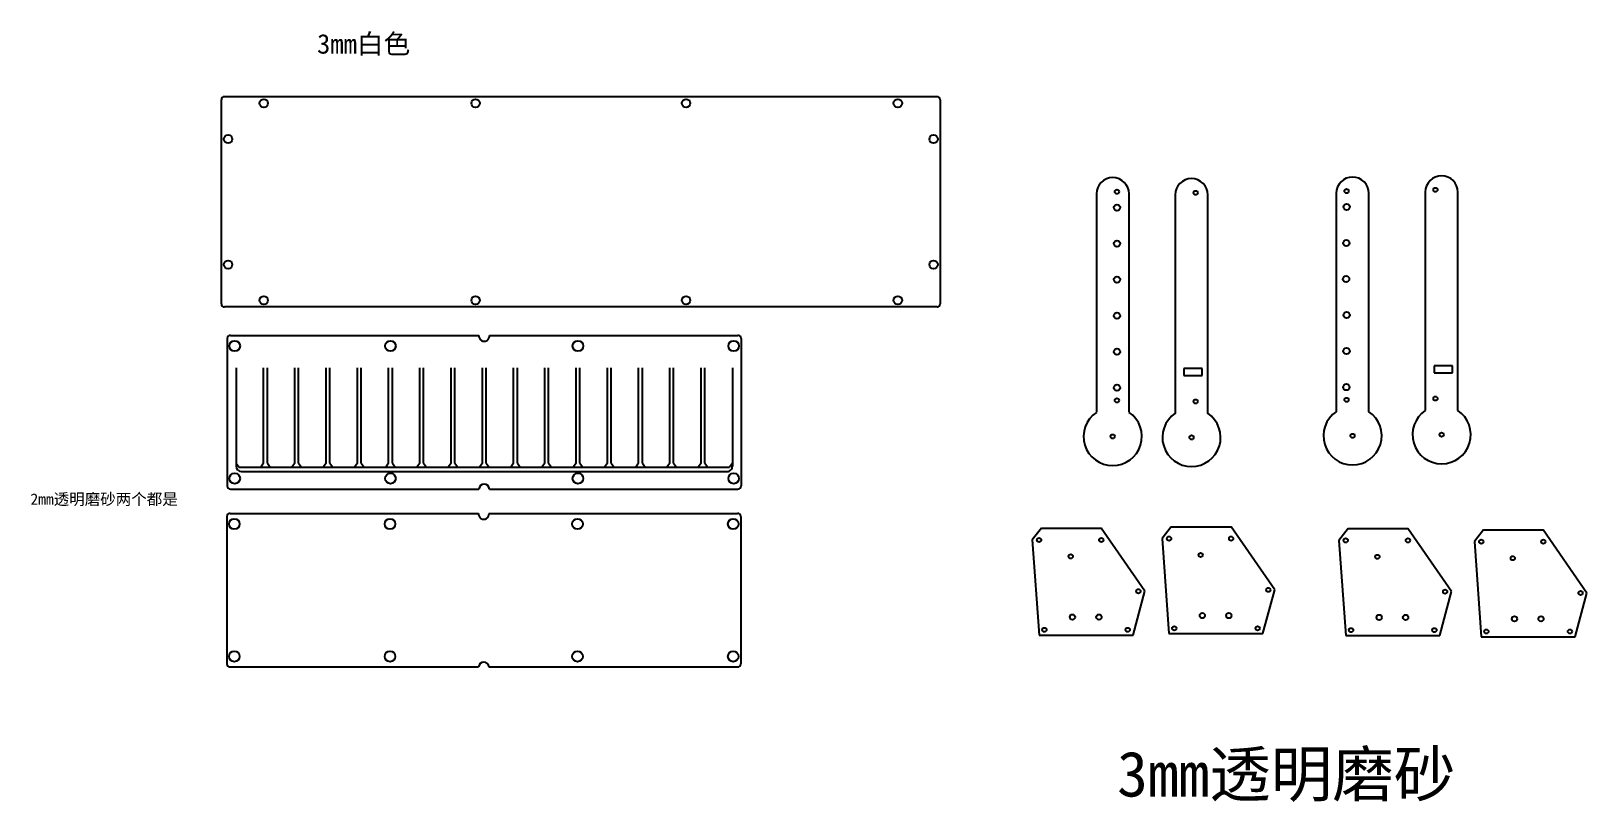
# Model space of a CAD drawing. Header units: millimetres. Extents: x -2 to 1467, y -146 to 582.
import ezdxf

# ---------------------------------------------------------------- set-up
doc = ezdxf.new("R2010")
doc.units = ezdxf.units.MM

msp = doc.modelspace()

# ---------------------------------------------------------------- linework, layer by layer
at = {"color": 7, "linetype": 'Continuous', "lineweight": 25}
for p, q in [((178, 324.5), (178, 517)), ((853.6, 520), (181, 520)), ((856.6, 517), (856.6, 324.5)), ((1004, 428.2), (1004, 222.1)), ((1034.9, 222.1), (1034.9, 428.2)), ((1078.4, 427.3), (1078.4, 221.1)), ((1109.2, 221.1), (1109.2, 427.3)), ((1230.4, 428.8), (1230.4, 222.7)), ((1261.3, 222.7), (1261.3, 428.8)), ((1314.5, 429.9), (1314.5, 223.8)), ((1345.3, 223.8), (1345.3, 429.9)), ((853.6, 321.5), (181, 321.5)), ((1340.2, 266.1), (1323, 266.1)), ((1323, 266.1), (1323, 259.5)), ((1340.2, 259.5), (1340.2, 266.1)), ((1103.8, 263.3), (1086.6, 263.3)), ((1086.6, 263.3), (1086.6, 256.7)), ((1086.6, 256.7), (1103.8, 256.7)), ((1103.8, 256.7), (1103.8, 263.3)), ((1323, 259.5), (1340.2, 259.5)), ((952.1, 112.8), (943.4, 101.6)), ((1049.7, 53.2), (1008.6, 112.8)), ((1074.7, 114.1), (1066.1, 102.9)), ((1066.1, 102.9), (1072.5, 13.2)), ((1172.3, 54.5), (1131.2, 114.1)), ((1241.6, 112.4), (1232.9, 101.2)), ((1339.2, 52.8), (1298.1, 112.4)), ((1369.4, 111.1), (1360.8, 100)), ((1467, 51.5), (1425.9, 111.1)), ((943.4, 101.6), (949.9, 11.8)), ((1232.9, 101.2), (1239.4, 11.5)), ((1360.8, 100), (1367.2, 10.2)), ((1038.6, 11.8), (1049.7, 53.2)), ((1161.2, 13.2), (1172.3, 54.5)), ((1328.1, 11.5), (1339.2, 52.8)), ((1456, 10.2), (1467, 51.5)), ((949.9, 11.8), (1038.6, 11.8)), ((1072.5, 13.2), (1161.2, 13.2)), ((1239.4, 11.5), (1328.1, 11.5)), ((1367.2, 10.2), (1456, 10.2))]:
    msp.add_line(p, q, dxfattribs=at)
at = {"color": 7, "true_color": 0xffffff}
for p, q in [((186.6, 294.7), (421.1, 294.7)), ((431.1, 294.7), (665.6, 294.7)), ((191.9, 264.2), (191.9, 174.2)), ((217.9, 174.2), (217.9, 264.2)), ((221.4, 174.2), (221.4, 264.2)), ((247.4, 174.2), (247.4, 264.2)), ((250.9, 174.2), (250.9, 264.2)), ((276.9, 174.2), (276.9, 264.2)), ((280.4, 174.2), (280.4, 264.2)), ((306.4, 174.2), (306.4, 264.2)), ((309.9, 174.2), (309.9, 264.2)), ((335.9, 174.2), (335.9, 264.2)), ((339.4, 174.2), (339.4, 264.2)), ((365.4, 174.2), (365.4, 264.2)), ((368.9, 174.2), (368.9, 264.2)), ((394.9, 174.2), (394.9, 264.2)), ((398.4, 174.2), (398.4, 264.2)), ((424.4, 174.2), (424.4, 264.2)), ((427.9, 174.2), (427.9, 264.2)), ((453.9, 174.2), (453.9, 264.2)), ((457.4, 174.2), (457.4, 264.2)), ((483.4, 174.2), (483.4, 264.2)), ((486.9, 174.2), (486.9, 264.2)), ((512.9, 174.2), (512.9, 264.2)), ((516.4, 174.2), (516.4, 264.2)), ((542.4, 174.2), (542.4, 264.2)), ((545.9, 174.2), (545.9, 264.2)), ((571.9, 174.2), (571.9, 264.2)), ((575.4, 174.2), (575.4, 264.2)), ((601.4, 174.2), (601.4, 264.2)), ((604.9, 174.2), (604.9, 264.2)), ((630.9, 174.2), (630.9, 264.2)), ((634.4, 174.2), (634.4, 264.2)), ((660.4, 264.2), (660.4, 174.2)), ((191.9, 174.2), (194.7, 170.2)), ((191.9, 174.2), (191.9, 171.2)), ((194.7, 170.2), (657.6, 170.2)), ((196.9, 166.2), (655.4, 166.2)), ((217.9, 174.2), (215.1, 170.2)), ((221.4, 174.2), (224.2, 170.2)), ((247.4, 174.2), (244.6, 170.2)), ((250.9, 174.2), (253.7, 170.2)), ((276.9, 174.2), (274.1, 170.2)), ((280.4, 174.2), (283.2, 170.2)), ((306.4, 174.2), (303.6, 170.2)), ((309.9, 174.2), (312.7, 170.2)), ((335.9, 174.2), (333.1, 170.2)), ((339.4, 174.2), (342.2, 170.2)), ((365.4, 174.2), (362.6, 170.2)), ((368.9, 174.2), (371.7, 170.2)), ((394.9, 174.2), (392.1, 170.2)), ((398.4, 174.2), (401.2, 170.2)), ((424.4, 174.2), (421.6, 170.2)), ((427.9, 174.2), (430.7, 170.2)), ((453.9, 174.2), (451.1, 170.2)), ((457.4, 174.2), (460.2, 170.2)), ((483.4, 174.2), (480.6, 170.2)), ((486.9, 174.2), (489.7, 170.2)), ((512.9, 174.2), (510.1, 170.2)), ((516.4, 174.2), (519.2, 170.2)), ((542.4, 174.2), (539.6, 170.2)), ((545.9, 174.2), (548.7, 170.2)), ((571.9, 174.2), (569.1, 170.2)), ((575.4, 174.2), (578.2, 170.2)), ((601.4, 174.2), (598.6, 170.2)), ((604.9, 174.2), (607.7, 170.2)), ((630.9, 174.2), (628.1, 170.2)), ((634.4, 174.2), (637.2, 170.2)), ((660.4, 174.2), (657.6, 170.2)), ((660.4, 174.2), (660.4, 171.2)), ((186.6, 149.7), (421.1, 149.7)), ((431.1, 149.7), (665.6, 149.7))]:
    msp.add_line(p, q, dxfattribs=at)
for p, q in [((183.6, 291.7), (183.6, 152.7)), ((668.6, 291.7), (668.6, 152.7)), ((183.2, 123.7), (183.2, -15.3)), ((186.2, 126.7), (420.7, 126.7)), ((430.6, 126.7), (665.2, 126.7)), ((668.2, 123.7), (668.2, -15.3)), ((952.1, 112.8), (1008.6, 112.8)), ((1074.7, 114.1), (1131.2, 114.1)), ((1241.6, 112.4), (1298.1, 112.4)), ((1369.4, 111.1), (1425.9, 111.1)), ((186.2, -18.3), (420.7, -18.3)), ((430.6, -18.3), (665.2, -18.3))]:
    msp.add_line(p, q)
at = {"color": 7, "linetype": 'Continuous', "lineweight": 25}
for centre, radius in [((218, 513.8), 4), ((418, 513.8), 4), ((616.6, 513.8), 4), ((816.6, 513.8), 4), ((184.3, 480), 4), ((850.3, 480), 4), ((1023.4, 430.3), 2), ((1097.7, 429.3), 2), ((1240.1, 430.9), 2), ((1324.1, 432.1), 2), ((1023.4, 415.3), 3), ((1240.2, 415.9), 3), ((1023.4, 381.3), 3), ((1239.9, 381.9), 3), ((184.3, 361.5), 4), ((850.3, 361.5), 4), ((1023.4, 347.3), 3), ((1239.7, 347.9), 3), ((218, 327.8), 4), ((418, 327.8), 4), ((616.6, 327.8), 4), ((816.6, 327.8), 4), ((1023.4, 313.3), 3), ((1240.2, 313.9), 3), ((1023.4, 279.3), 3), ((1240.1, 279.9), 3), ((1023.4, 245.3), 3), ((1023.4, 233.3), 2), ((1240, 245.9), 3), ((1240.1, 233.9), 2), ((1324.1, 235.1), 2), ((1097.7, 232.3), 2), ((1019.4, 199.3), 2), ((1093.8, 198.4), 2), ((1245.8, 199.9), 2), ((1329.9, 201), 2), ((190.2, 116.7), 5), ((337.2, 116.7), 5), ((514.2, 116.7), 5), ((661.2, 116.7), 5), ((949.9, 101.6), 2), ((1008.6, 101.6), 2), ((1072.6, 102.9), 2), ((1131.2, 102.9), 2), ((1239.4, 101.2), 2), ((1298.1, 101.2), 2), ((1367.3, 100), 2), ((1425.9, 100), 2), ((1043.7, 53.2), 2), ((1166.3, 54.5), 2), ((1333.2, 52.8), 2), ((1461, 51.5), 2), ((981.4, 28.8), 2.5), ((1006.4, 28.8), 2.5), ((1104, 30.2), 2.5), ((1129, 30.2), 2.5), ((1270.9, 28.5), 2.5), ((1295.9, 28.5), 2.5), ((1398.7, 27.2), 2.5), ((1423.7, 27.2), 2.5), ((954.9, 16.8), 2), ((1033.6, 16.8), 2), ((1077.5, 18.2), 2), ((1156.2, 18.2), 2), ((1244.4, 16.5), 2), ((1323.1, 16.5), 2), ((1372.2, 15.2), 2), ((1451, 15.2), 2), ((190.2, -8.3), 5), ((337.2, -8.3), 5), ((514.2, -8.3), 5), ((661.2, -8.3), 5)]:
    msp.add_circle(centre, radius, dxfattribs=at)
at = {"color": 7, "linetype": 'Continuous', "lineweight": 25, "true_color": 0xffffff}
for centre in [(190.6, 284.7), (337.6, 284.7), (514.6, 284.7), (661.6, 284.7), (190.6, 159.7), (337.6, 159.7), (514.6, 159.7), (661.6, 159.7)]:
    msp.add_circle(centre, 5, dxfattribs=at)
for centre in [(1102.4, 87.4), (979.8, 86.1), (1269.3, 85.7), (1397.1, 84.4)]:
    msp.add_circle(centre, 2)
at = {"color": 7, "linetype": 'Continuous', "lineweight": 25}
for centre, radius, start, end in [((181, 517), 3, 90, 180), ((853.6, 517), 3, 0, 90), ((1019.4, 428.2), 15.4, 0, 180), ((1093.8, 427.3), 15.4, 0, 180), ((1245.8, 428.8), 15.4, 0, 180), ((1329.9, 429.9), 15.4, 0, 180), ((181, 324.5), 3, 180, 270), ((853.6, 324.5), 3, 270, 0), ((1019.4, 199.3), 27.5, 124.112, 55.888), ((1093.8, 198.4), 27.5, 124.112, 55.888), ((1245.8, 199.9), 27.5, 124.112, 55.888), ((1329.9, 201), 27.5, 124.112, 55.888)]:
    msp.add_arc(centre, radius, start, end, dxfattribs=at)
for centre, radius, start, end in [((186.6, 291.7), 3, 90, 180), ((426.1, 294.2), 5, 174.2608, 5.7392), ((665.6, 291.7), 3, 0, 90), ((186.6, 152.7), 3, 180, 270), ((426.1, 149.2), 5, 5.7392, 174.2608), ((665.6, 152.7), 3, 270, 0), ((186.2, 123.7), 3, 90, 180), ((425.7, 126.2), 5, 174.2608, 5.7392), ((665.2, 123.7), 3, 0, 90), ((425.7, -18.8), 5, 5.7392, 174.2608), ((186.2, -15.3), 3, 180, 270), ((665.2, -15.3), 3, 270, 0)]:
    msp.add_arc(centre, radius, start, end)
at = {"color": 7, "true_color": 0xffffff}
for centre, start, end in [((196.9, 171.2), 180.0015, 270), ((655.4, 171.2), 270, 0.0036)]:
    msp.add_arc(centre, 5, start, end, dxfattribs=at)

# ---------------------------------------------------------------- texts
at = {"attachment_point": 1}
for s, width, gutter_width, heights, insert, char_height in [('3mm{\\fSimSun|b0|i0|c134|p2;白色}', 572.7, 92.2, [0], (268.3, 579.1), 18.446), ('2mm{\\fSimSun|b0|i0|c134|p2;透明磨砂两个都是}', 155.006, 53.7, [23.9], (-2.2, 145.5), 10.736), ('3mm{\\fSimSun|b0|i0|c134|p2;透明磨砂}', 887.351, 212.9, [0], (1023.6, -98), 42.587)]:
    msp.add_mtext_dynamic_manual_height_columns(s, width=width, gutter_width=gutter_width, heights=heights, dxfattribs=dict(at, insert=insert, char_height=char_height))

doc.saveas('drawing.dxf')
